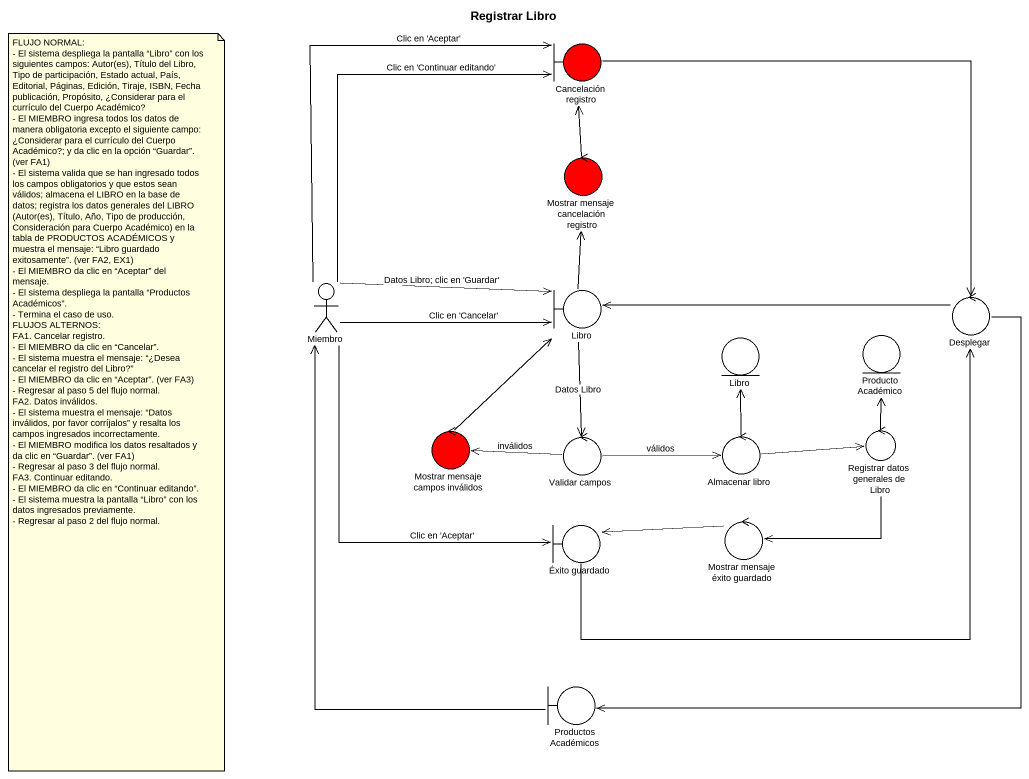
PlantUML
@startuml
title Registrar Libro
boundary "Cancelación registro" as Cancelación_registro #FF0000
control "Mostrar mensaje cancelación registro" as Mostrar_mensaje_cancelación #FF0000
actor Miembro #FFFFFF
boundary Libro #FFFFFF
entity "Producto Académico" as Producto_Académico #FFFFFF
control Desplegar #FFFFFF
entity "Libro" as Libro_2 #FFFFFF
control "Mostrar mensaje campos inválidos" as Mostrar_mensaje_campos #FF0000
control "Validar campos" as Validar_campos #FFFFFF
control "Almacenar libro" as Almacenar_libro #FFFFFF
control "Registrar datos generales de Libro" as Registrar_datos_generales #FFFFFF
boundary "Éxito guardado" as Éxito_guardado #FFFFFF
control "Mostrar mensaje éxito guardado" as Mostrar_mensaje_éxito #FFFFFF
boundary "Productos Académicos" as Productos_Académicos #FFFFFF
Cancelación_registro --> Desplegar
Mostrar_mensaje_cancelación -up-> Cancelación_registro
Miembro -up-> Cancelación_registro : Clic en 'Aceptar'
Miembro -up-> Cancelación_registro : Clic en 'Continuar editando'
Miembro -right-> Libro : Datos Libro; clic en 'Guardar'
Miembro -right-> Libro : Clic en 'Cancelar'
Miembro --> Éxito_guardado : Clic en 'Aceptar'
Miembro <-- Productos_Académicos
Libro -up-> Mostrar_mensaje_cancelación
Libro --> Validar_campos : Datos Libro
Desplegar -left-> Libro
Desplegar --> Productos_Académicos
Mostrar_mensaje_campos -up-> Libro
Validar_campos -left-> Mostrar_mensaje_campos : inválidos
Validar_campos -right-> Almacenar_libro : válidos
Almacenar_libro -up-> Libro_2
Almacenar_libro -right-> Registrar_datos_generales
Registrar_datos_generales -up-> Producto_Académico
Registrar_datos_generales --> Mostrar_mensaje_éxito
Éxito_guardado -right-> Desplegar
Mostrar_mensaje_éxito -left-> Éxito_guardado
note as N1
  FLUJO NORMAL:
  - El sistema despliega la pantalla “Libro” con los siguientes campos: Autor(es), Título del Libro, Tipo de participación, Estado actual, País, Editorial, Páginas, Edición, Tiraje, ISBN, Fecha publicación, Propósito, ¿Considerar para el currículo del Cuerpo Académico?
  - El MIEMBRO ingresa todos los datos de manera obligatoria excepto el siguiente campo: ¿Considerar para el currículo del Cuerpo Académico?; y da clic en la opción “Guardar”. (ver FA1)
  - El sistema valida que se han ingresado todos los campos obligatorios y que estos sean válidos; almacena el LIBRO en la base de datos; registra los datos generales del LIBRO (Autor(es), Título, Año, Tipo de producción, Consideración para Cuerpo Académico) en la tabla de PRODUCTOS ACADÉMICOS y muestra el mensaje: “Libro guardado exitosamente”. (ver FA2, EX1)
  - El MIEMBRO da clic en “Aceptar” del mensaje.
  - El sistema despliega la pantalla “Productos Académicos”.
  - Termina el caso de uso.
  FLUJOS ALTERNOS:
  FA1. Cancelar registro.
  - El MIEMBRO da clic en “Cancelar”.
  - El sistema muestra el mensaje: “¿Desea cancelar el registro del Libro?”
  - El MIEMBRO da clic en “Aceptar”. (ver FA3)
  - Regresar al paso 5 del flujo normal.
  FA2. Datos inválidos.
  - El sistema muestra el mensaje: “Datos inválidos, por favor corríjalos” y resalta los campos ingresados incorrectamente.
  - El MIEMBRO modifica los datos resaltados y da clic en “Guardar”. (ver FA1)
  - Regresar al paso 3 del flujo normal.
  FA3. Continuar editando.
  - El MIEMBRO da clic en “Continuar editando”.
  - El sistema muestra la pantalla “Libro” con los datos ingresados previamente.
  - Regresar al paso 2 del flujo normal.
end note
@enduml
